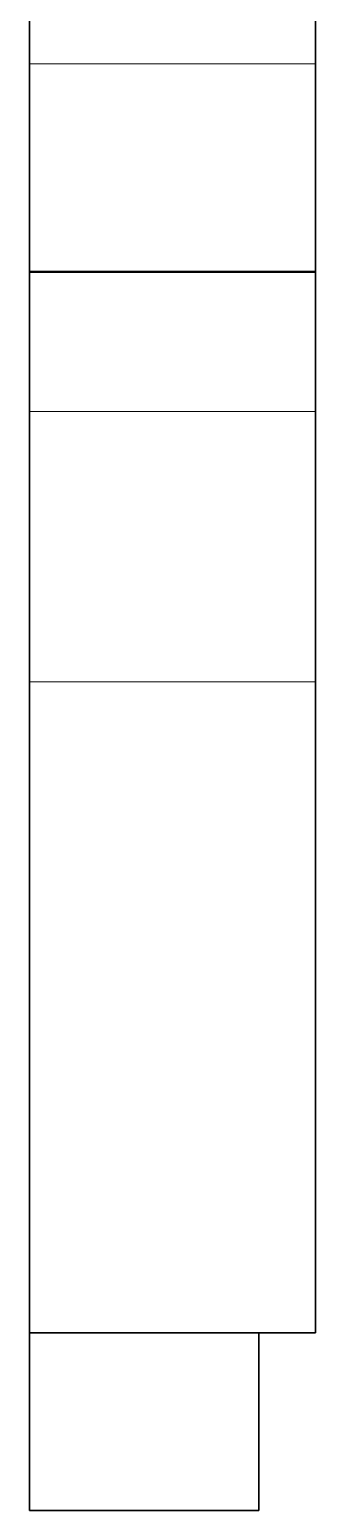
# Model space of a CAD drawing. Extents: x 155 to 1176, y 87 to 946.
# Drawn here: x 432.1 to 449.8, y 309.3 to 401 of the extents above; entities that cross this region are included whole.
import ezdxf

# ---------------------------------------------------------------- set-up
doc = ezdxf.new("R2010")
doc.units = 0

msp = doc.modelspace()

# ---------------------------------------------------------------- linework, layer by layer
at = {"color": 7, "lineweight": 35, "ltscale": 0.097367}
for p, q in [((432.132, 398.913), (432.132, 402.807)), ((449.832, 398.913), (449.832, 402.807))]:
    msp.add_line(p, q, dxfattribs=at)
at = {"color": 7, "lineweight": 35, "ltscale": 0.094964}
for p, q in [((432.132, 395.114), (432.132, 398.913)), ((449.832, 395.114), (449.832, 398.913))]:
    msp.add_line(p, q, dxfattribs=at)
at = {"color": 7, "lineweight": 13, "ltscale": 0.4425}
for p, q in [((449.832, 398.913), (432.132, 398.913)), ((449.832, 385.973), (432.132, 385.973)), ((449.832, 377.376), (432.132, 377.376)), ((449.832, 360.634), (432.132, 360.634))]:
    msp.add_line(p, q, dxfattribs=at)
at = {"color": 7, "lineweight": 35, "ltscale": 0.142136}
for p, q in [((432.132, 389.429), (432.132, 395.114)), ((449.832, 389.429), (449.832, 395.114))]:
    msp.add_line(p, q, dxfattribs=at)
at = {"color": 7, "lineweight": 35, "ltscale": 0.084561}
for p, q in [((432.132, 386.046), (432.132, 389.429)), ((449.832, 386.046), (449.832, 389.429))]:
    msp.add_line(p, q, dxfattribs=at)
at = {"color": 7, "lineweight": 35, "ltscale": 0.093304}
msp.add_line((432.132, 383.251), (432.132, 386.983), dxfattribs=at)
at = {"color": 7, "lineweight": 35, "ltscale": 0.001825}
for p, q in [((432.132, 385.973), (432.132, 386.046)), ((449.832, 385.973), (449.832, 386.046))]:
    msp.add_line(p, q, dxfattribs=at)
at = {"color": 7, "lineweight": 35, "ltscale": 0.4425}
for p, q in [((449.832, 386.046), (432.132, 386.046)), ((449.832, 320.311), (432.132, 320.311))]:
    msp.add_line(p, q, dxfattribs=at)
at = {"color": 7, "lineweight": 35, "ltscale": 0.214935}
for p, q in [((432.132, 377.376), (432.132, 385.973)), ((449.832, 377.376), (449.832, 385.973))]:
    msp.add_line(p, q, dxfattribs=at)
at = {"color": 7, "lineweight": 35, "ltscale": 0.3}
msp.add_line((432.132, 379.704), (432.132, 367.704), dxfattribs=at)
at = {"color": 7, "lineweight": 35, "ltscale": 0.418545}
for p, q in [((432.132, 360.634), (432.132, 377.376)), ((449.832, 360.634), (449.832, 377.376))]:
    msp.add_line(p, q, dxfattribs=at)
at = {"color": 7, "lineweight": 35}
for p, q in [((432.132, 320.311), (432.132, 360.634)), ((449.832, 320.311), (449.832, 360.634))]:
    msp.add_line(p, q, dxfattribs=at)
at = {"color": 7, "lineweight": 35, "ltscale": 0.275003}
for p, q in [((432.132, 340.102), (432.132, 329.102)), ((432.132, 309.31), (432.132, 320.311)), ((446.332, 320.311), (446.332, 309.31))]:
    msp.add_line(p, q, dxfattribs=at)
at = {"color": 7, "lineweight": 35, "ltscale": 0.355}
msp.add_line((446.332, 309.31), (432.132, 309.31), dxfattribs=at)

doc.saveas('drawing.dxf')
